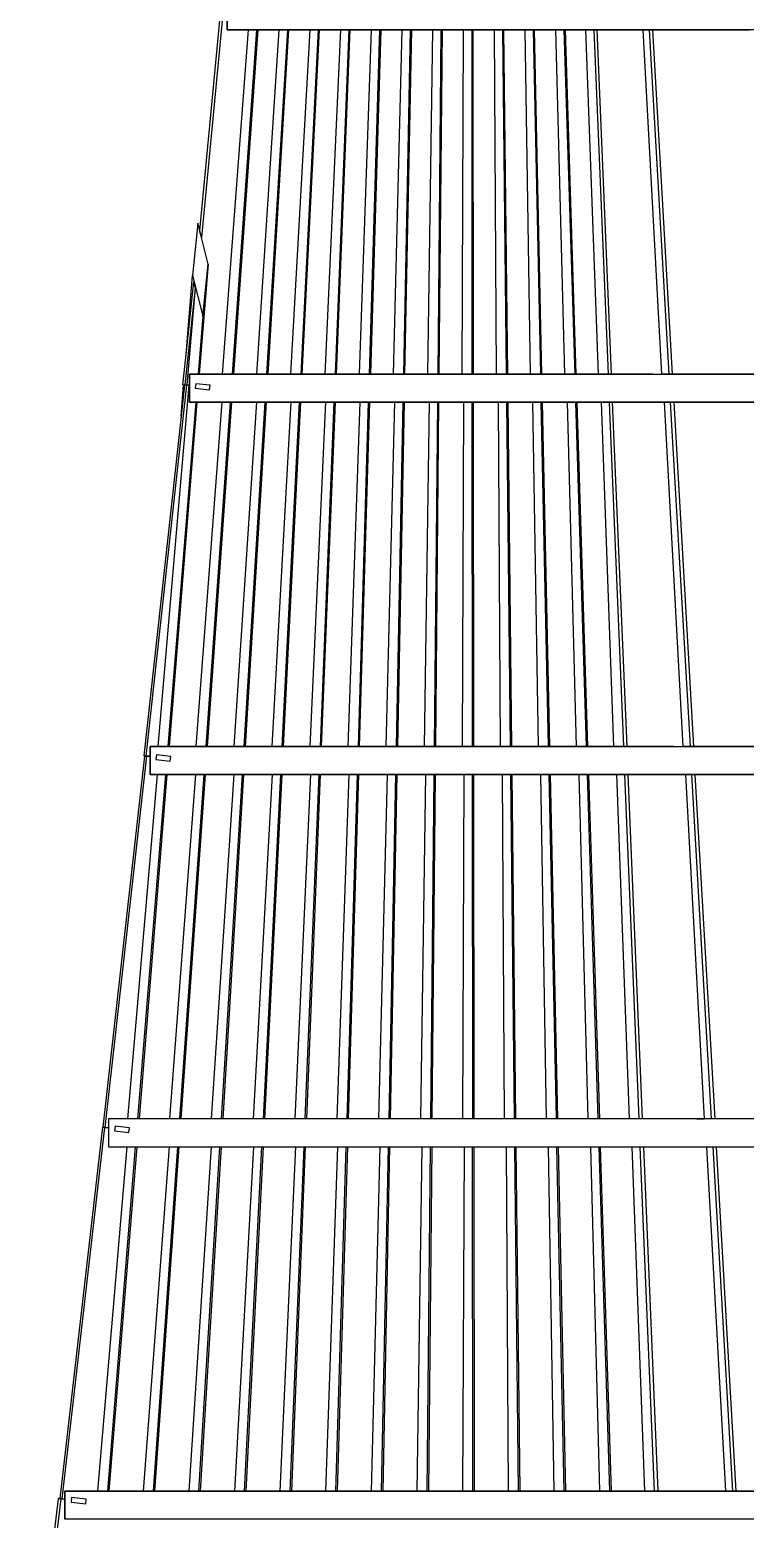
# Model space of a CAD drawing. Header units: millimetres. Extents: x 90964 to 877642, y 656808 to 1438307.
# Drawn here: x 802389 to 810074, y 1229727 to 1245727 of the extents above; entities that cross this region are included whole.
import ezdxf

# ---------------------------------------------------------------- set-up
doc = ezdxf.new("R2010")
doc.units = ezdxf.units.MM
doc.header["$LTSCALE"] = 300
doc.layers.add('ProfileEdges', color=7, linetype='Continuous')
doc.layers.add('SectionCutEdges', color=7, linetype='Continuous')

msp = doc.modelspace()

# ---------------------------------------------------------------- linework, layer by layer
at = {"color": 251}
for p, q in [((804458.6, 1242026.5), (804739.1, 1245726.5)), ((804826.1, 1245726.5), (804564.6, 1242026.5)), ((804838.5, 1245726.5), (804577, 1242026.5)), ((804826.4, 1242026.5), (805069.1, 1245726.5)), ((805156.1, 1245726.5), (804932.4, 1242026.5)), ((805168.4, 1245726.5), (804944.7, 1242026.5)), ((805194.2, 1242026.5), (805399.1, 1245726.5)), ((805486, 1245726.5), (805300.1, 1242026.5)), ((805498.3, 1245726.5), (805312.5, 1242026.5)), ((805562, 1242026.5), (805729.1, 1245726.5)), ((805816, 1245726.5), (805667.9, 1242026.5)), ((805828.3, 1245726.5), (805680.2, 1242026.5)), ((805929.8, 1242026.5), (806059.1, 1245726.5)), ((806145.9, 1245726.5), (806035.7, 1242026.5)), ((806158.3, 1245726.5), (806048, 1242026.5)), ((806297.6, 1242026.5), (806389.1, 1245726.5)), ((806475.9, 1245726.5), (806403.4, 1242026.5)), ((806488.2, 1245726.5), (806415.8, 1242026.5)), ((806665.4, 1242026.5), (806719.1, 1245726.5)), ((806805.9, 1245726.5), (806771.2, 1242026.5)), ((806818.2, 1245726.5), (806783.5, 1242026.5)), ((807033.2, 1242026.5), (807049.1, 1245726.5)), ((807135.9, 1245726.5), (807139, 1242026.5)), ((807148.2, 1245726.5), (807151.3, 1242026.5)), ((807401, 1242026.5), (807379.1, 1245726.5)), ((807465.9, 1245726.5), (807506.8, 1242026.5)), ((807478.2, 1245726.5), (807519.1, 1242026.5)), ((807768.8, 1242026.5), (807709.1, 1245726.5)), ((807795.9, 1245726.5), (807874.6, 1242026.5)), ((807808.2, 1245726.5), (807886.9, 1242026.5)), ((808136.6, 1242026.5), (808039.1, 1245726.5)), ((808125.9, 1245726.5), (808242.4, 1242026.5)), ((808138.2, 1245726.5), (808254.8, 1242026.5)), ((808498.5, 1242026.5), (808363.2, 1245726.5)), ((808605, 1242026.5), (808450.7, 1245726.5)), ((808479.6, 1245726.5), (808633.9, 1242026.5)), ((809179.3, 1242026.5), (808977.5, 1245726.5)), ((809041.6, 1245726.5), (809253.4, 1242026.5)), ((809077.3, 1245726.5), (809289.1, 1242026.5)), ((804305, 1243210.1), (804209.2, 1242026.5)), ((804068.2, 1242239.1), (804136.9, 1243088.6)), ((804080.9, 1241911.7), (804170.2, 1242950.5)), ((804247.4, 1242651.2), (804196.9, 1242026.5)), ((803766.7, 1238026.5), (804100.4, 1241907.9)), ((804014.3, 1241574.6), (804041.7, 1241913.3)), ((804059.5, 1241911.5), (804076.4, 1241911.7)), ((804076.3, 1241910.4), (804076.4, 1241910.4)), ((804076.4, 1241911.7), (804080.9, 1241911.7)), ((804076.4, 1241910.4), (804076.4, 1241909.8)), ((804076.4, 1241910.4), (804083.2, 1241909.7)), ((804083.2, 1241909.7), (804077.1, 1241909.7)), ((804100.5, 1241909.6), (804083.2, 1241909.7)), ((804100.4, 1241907.9), (804100.4, 1241907.9)), ((804100.4, 1241907.9), (804105.5, 1241907.4)), ((804171.4, 1241726.5), (803872.1, 1238026.5)), ((804185.1, 1241726.5), (803885.8, 1238026.5)), ((804175.4, 1238026.5), (804455.7, 1241726.5)), ((804542.2, 1241726.5), (804280.7, 1238026.5)), ((804555.9, 1241726.5), (804294.4, 1238026.5)), ((804584.1, 1238026.5), (804826.6, 1241726.5)), ((804913, 1241726.5), (804689.3, 1238026.5)), ((804926.7, 1241726.5), (804703, 1238026.5)), ((804992.7, 1238026.5), (805197.5, 1241726.5)), ((805283.8, 1241726.5), (805097.9, 1238026.5)), ((805297.5, 1241726.5), (805111.6, 1238026.5)), ((805401.4, 1238026.5), (805568.4, 1241726.5)), ((805654.7, 1241726.5), (805506.6, 1238026.5)), ((805668.3, 1241726.5), (805520.3, 1238026.5)), ((805810.1, 1238026.5), (805939.2, 1241726.5)), ((806025.5, 1241726.5), (805915.2, 1238026.5)), ((806039.2, 1241726.5), (805928.9, 1238026.5)), ((806218.7, 1238026.5), (806310.1, 1241726.5)), ((806396.3, 1241726.5), (806323.8, 1238026.5)), ((806410, 1241726.5), (806337.5, 1238026.5)), ((806627.4, 1238026.5), (806681, 1241726.5)), ((806767.2, 1241726.5), (806732.5, 1238026.5)), ((806780.9, 1241726.5), (806746.2, 1238026.5)), ((807036.1, 1238026.5), (807051.8, 1241726.5)), ((807138, 1241726.5), (807141.2, 1238026.5)), ((807151.7, 1241726.5), (807154.8, 1238026.5)), ((807444.7, 1238026.5), (807422.7, 1241726.5)), ((807508.9, 1241726.5), (807549.8, 1238026.5)), ((807522.6, 1241726.5), (807563.5, 1238026.5)), ((807853.4, 1238026.5), (807793.6, 1241726.5)), ((807879.8, 1241726.5), (807958.5, 1238026.5)), ((807893.5, 1241726.5), (807972.2, 1238026.5)), ((808262, 1238026.5), (808164.4, 1241726.5)), ((808250.7, 1241726.5), (808367.2, 1238026.5)), ((808264.3, 1241726.5), (808380.9, 1238026.5)), ((808664.2, 1238026.5), (808528.8, 1241726.5)), ((808770, 1238026.5), (808615.6, 1241726.5)), ((808646.4, 1241726.5), (808800.7, 1238026.5)), ((809408.5, 1238026.5), (809206, 1241726.5)), ((809269.2, 1241726.5), (809481, 1238026.5)), ((809305.6, 1241726.5), (809517.4, 1238026.5)), ((803640.1, 1237922.9), (803680.5, 1237923.1)), ((803680.5, 1237922), (803647.5, 1237922.2)), ((803442.7, 1234026.5), (803760.7, 1237726.5)), ((803846.6, 1237726.5), (803547.3, 1234026.5)), ((803861.6, 1237726.5), (803562.3, 1234026.5)), ((803892.2, 1234026.5), (804172.4, 1237726.5)), ((804258.2, 1237726.5), (803996.7, 1234026.5)), ((804273.3, 1237726.5), (804011.8, 1234026.5)), ((804341.8, 1234026.5), (804584.2, 1237726.5)), ((804669.9, 1237726.5), (804446.2, 1234026.5)), ((804684.9, 1237726.5), (804461.3, 1234026.5)), ((804791.3, 1234026.5), (804995.9, 1237726.5)), ((805081.6, 1237726.5), (804895.7, 1234026.5)), ((805096.6, 1237726.5), (804910.7, 1234026.5)), ((805240.8, 1234026.5), (805407.6, 1237726.5)), ((805493.3, 1237726.5), (805345.2, 1234026.5)), ((805508.3, 1237726.5), (805360.2, 1234026.5)), ((805690.4, 1234026.5), (805819.4, 1237726.5)), ((805905, 1237726.5), (805794.7, 1234026.5)), ((805920, 1237726.5), (805809.7, 1234026.5)), ((806139.9, 1234026.5), (806231.1, 1237726.5)), ((806316.7, 1237726.5), (806244.2, 1234026.5)), ((806331.7, 1237726.5), (806259.2, 1234026.5)), ((806589.4, 1234026.5), (806642.8, 1237726.5)), ((806728.4, 1237726.5), (806693.7, 1234026.5)), ((806743.4, 1237726.5), (806708.8, 1234026.5)), ((807039, 1234026.5), (807054.6, 1237726.5)), ((807140.1, 1237726.5), (807143.2, 1234026.5)), ((807155.2, 1237726.5), (807158.3, 1234026.5)), ((807488.5, 1234026.5), (807466.3, 1237726.5)), ((807551.9, 1237726.5), (807592.8, 1234026.5)), ((807566.9, 1237726.5), (807607.8, 1234026.5)), ((807938, 1234026.5), (807878, 1237726.5)), ((807963.6, 1237726.5), (808042.3, 1234026.5)), ((807978.6, 1237726.5), (808057.4, 1234026.5)), ((808387.5, 1234026.5), (808289.8, 1237726.5)), ((808375.3, 1237726.5), (808491.9, 1234026.5)), ((808390.4, 1237726.5), (808506.9, 1234026.5)), ((808829.9, 1234026.5), (808694.3, 1237726.5)), ((808934.9, 1234026.5), (808780.5, 1237726.5)), ((808813.2, 1237726.5), (808967.5, 1234026.5)), ((809637.6, 1234026.5), (809434.5, 1237726.5)), ((809496.9, 1237726.5), (809708.7, 1234026.5)), ((809533.9, 1237726.5), (809745.7, 1234026.5)), ((803170.3, 1233937.3), (803173.4, 1233937.3)), ((803199.3, 1233934.3), (803226.9, 1233934.4)), ((803230.8, 1233934.4), (803226.9, 1233934.4)), ((803230.8, 1233934.4), (803234.2, 1233934.4)), ((803234.2, 1233934.4), (803230.8, 1233934.4)), ((803118.7, 1230026.5), (803436.5, 1233726.5)), ((803521.7, 1233726.5), (803222.4, 1230026.5)), ((803538.1, 1233726.5), (803238.8, 1230026.5)), ((803609.1, 1230026.5), (803889.1, 1233726.5)), ((803974.2, 1233726.5), (803712.7, 1230026.5)), ((803990.6, 1233726.5), (803729.1, 1230026.5)), ((804099.5, 1230026.5), (804341.7, 1233726.5)), ((804426.8, 1233726.5), (804203.1, 1230026.5)), ((804443.1, 1233726.5), (804219.4, 1230026.5)), ((804589.9, 1230026.5), (804794.3, 1233726.5)), ((804879.3, 1233726.5), (804693.4, 1230026.5)), ((804895.7, 1233726.5), (804709.8, 1230026.5)), ((805080.3, 1230026.5), (805246.9, 1233726.5)), ((805331.9, 1233726.5), (805183.8, 1230026.5)), ((805348.2, 1233726.5), (805200.1, 1230026.5)), ((805570.7, 1230026.5), (805699.5, 1233726.5)), ((805784.4, 1233726.5), (805674.1, 1230026.5)), ((805800.8, 1233726.5), (805690.5, 1230026.5)), ((806061.1, 1230026.5), (806152.1, 1233726.5)), ((806237, 1233726.5), (806164.5, 1230026.5)), ((806253.4, 1233726.5), (806180.9, 1230026.5)), ((806551.5, 1230026.5), (806604.7, 1233726.5)), ((806689.6, 1233726.5), (806654.9, 1230026.5)), ((806705.9, 1233726.5), (806671.3, 1230026.5)), ((807041.9, 1230026.5), (807057.3, 1233726.5)), ((807142.2, 1233726.5), (807145.3, 1230026.5)), ((807158.5, 1233726.5), (807161.7, 1230026.5)), ((807532.3, 1230026.5), (807509.9, 1233726.5)), ((807594.8, 1233726.5), (807635.7, 1230026.5)), ((807611.1, 1233726.5), (807652.1, 1230026.5)), ((808022.7, 1230026.5), (807962.5, 1233726.5)), ((808047.4, 1233726.5), (808126.1, 1230026.5)), ((808063.7, 1233726.5), (808142.5, 1230026.5)), ((808513.1, 1230026.5), (808415.1, 1233726.5)), ((808500, 1233726.5), (808616.5, 1230026.5)), ((808516.4, 1233726.5), (808632.9, 1230026.5)), ((808995.6, 1230026.5), (808859.8, 1233726.5)), ((809099.7, 1230026.5), (808945.4, 1233726.5)), ((808980, 1233726.5), (809134.3, 1230026.5)), ((809866.8, 1230026.5), (809663.1, 1233726.5)), ((809724.8, 1233726.5), (809936.6, 1230026.5)), ((809762.3, 1233726.5), (809974.1, 1230026.5)), ((802697, 1229949.8), (802711.2, 1229949.8)), ((802737.2, 1229945.6), (802766.1, 1229945.7))]:
    msp.add_line(p, q, dxfattribs=at)
at = {"layer": 'ProfileEdges'}
for points in [[(804509.5, 1246026.5), (822792.2, 1246026.5), (822792.2, 1245726.5), (804509.5, 1245726.5)], [(804105.5, 1242026.5), (822792.2, 1242026.5), (822792.2, 1241726.5), (804105.5, 1241726.5)], [(803680.5, 1238026.5), (822792.2, 1238026.5), (822792.2, 1237726.5), (803680.5, 1237726.5)], [(822792.2, 1234026.5), (803234.2, 1234026.5), (803234.2, 1233726.5), (822792.2, 1233726.5)], [(802766.1, 1230026.5), (822792.2, 1230026.5), (822792.2, 1229726.5), (802766.1, 1229726.5)]]:
    msp.add_lwpolyline(points, close=True, dxfattribs=at)
at = {"layer": 'SectionCutEdges', "color": 251}
for p, q in [((804214.3, 1243568.9), (804438.7, 1245901.5)), ((804464.3, 1245899.1), (804233, 1243494.9)), ((804509.5, 1245898), (804509.5, 1245726.5)), ((804509.5, 1245726.5), (804739.1, 1245726.5)), ((804739.1, 1245726.5), (804779.3, 1245726.5)), ((804779.3, 1245726.5), (804826.1, 1245726.5)), ((804826.1, 1245726.5), (804838.5, 1245726.5)), ((804838.5, 1245726.5), (805069.1, 1245726.5)), ((805069.1, 1245726.5), (805106.2, 1245726.5)), ((805106.2, 1245726.5), (805156.1, 1245726.5)), ((805156.1, 1245726.5), (805168.4, 1245726.5)), ((805168.4, 1245726.5), (805399.1, 1245726.5)), ((805399.1, 1245726.5), (805433.2, 1245726.5)), ((805433.2, 1245726.5), (805486, 1245726.5)), ((805486, 1245726.5), (805498.3, 1245726.5)), ((805498.3, 1245726.5), (805729.1, 1245726.5)), ((805729.1, 1245726.5), (805760.1, 1245726.5)), ((805760.1, 1245726.5), (805816, 1245726.5)), ((805816, 1245726.5), (805828.3, 1245726.5)), ((805828.3, 1245726.5), (806059.1, 1245726.5)), ((806059.1, 1245726.5), (806087, 1245726.5)), ((806087, 1245726.5), (806145.9, 1245726.5)), ((806145.9, 1245726.5), (806158.3, 1245726.5)), ((806158.3, 1245726.5), (806389.1, 1245726.5)), ((806389.1, 1245726.5), (806413.9, 1245726.5)), ((806413.9, 1245726.5), (806475.9, 1245726.5)), ((806475.9, 1245726.5), (806488.2, 1245726.5)), ((806488.2, 1245726.5), (806719.1, 1245726.5)), ((806719.1, 1245726.5), (806740.9, 1245726.5)), ((806740.9, 1245726.5), (806805.9, 1245726.5)), ((806805.9, 1245726.5), (806818.2, 1245726.5)), ((806818.2, 1245726.5), (807049.1, 1245726.5)), ((807049.1, 1245726.5), (807067.8, 1245726.5)), ((807067.8, 1245726.5), (807135.9, 1245726.5)), ((807135.9, 1245726.5), (807148.2, 1245726.5)), ((807148.2, 1245726.5), (807379.1, 1245726.5)), ((807379.1, 1245726.5), (807394.7, 1245726.5)), ((807394.7, 1245726.5), (807465.9, 1245726.5)), ((807465.9, 1245726.5), (807478.2, 1245726.5)), ((807478.2, 1245726.5), (807709.1, 1245726.5)), ((807709.1, 1245726.5), (807721.6, 1245726.5)), ((807721.6, 1245726.5), (807795.9, 1245726.5)), ((807795.9, 1245726.5), (807808.2, 1245726.5)), ((807808.2, 1245726.5), (808039.1, 1245726.5)), ((808039.1, 1245726.5), (808048.6, 1245726.5)), ((808048.6, 1245726.5), (808125.9, 1245726.5)), ((808125.9, 1245726.5), (808138.2, 1245726.5)), ((808138.2, 1245726.5), (808363.2, 1245726.5)), ((808363.2, 1245726.5), (808370, 1245726.5)), ((808370, 1245726.5), (808450.7, 1245726.5)), ((808450.7, 1245726.5), (808459.3, 1245726.5)), ((808459.3, 1245726.5), (808479.6, 1245726.5)), ((808479.6, 1245726.5), (808920.5, 1245726.5)), ((808920.5, 1245726.5), (808977.5, 1245726.5)), ((808977.5, 1245726.5), (808992.6, 1245726.5)), ((808992.6, 1245726.5), (809041.6, 1245726.5)), ((809041.6, 1245726.5), (809077.3, 1245726.5)), ((809077.3, 1245726.5), (809140.1, 1245726.5)), ((809140.1, 1245726.5), (810015.9, 1245726.5)), ((810015.9, 1245726.5), (810116.9, 1245726.5)), ((804194.5, 1243647.4), (804136.9, 1243088.6)), ((804214.3, 1243568.9), (804194.5, 1243647.4)), ((804213.5, 1243561.1), (804214.3, 1243568.6)), ((804213.5, 1243561.1), (804232.6, 1243491.3)), ((804214.3, 1243568.6), (804214.3, 1243568.9)), ((804233, 1243494.9), (804214.3, 1243568.9)), ((804233, 1243494.6), (804232.6, 1243491.3)), ((804233, 1243494.6), (804233, 1243494.9)), ((804305, 1243210.1), (804233, 1243494.9)), ((804247.4, 1242651.2), (804305, 1243210.1)), ((804136.9, 1243088.6), (804247.4, 1242651.2)), ((804059.5, 1241911.5), (804170.2, 1242950.5)), ((804068.2, 1242239.1), (804151.7, 1243018.6)), ((804170.2, 1242950.5), (804151.7, 1243018.6)), ((804033.4, 1241914.1), (804068.2, 1242239.1)), ((804124, 1242026.5), (804105.5, 1242026.5)), ((804105.5, 1242026.5), (804105.5, 1241907.4)), ((804196.9, 1242026.5), (804124, 1242026.5)), ((804172.9, 1241924.7), (804167.3, 1241875)), ((804326.7, 1241908.3), (804172.9, 1241924.7)), ((804209.2, 1242026.5), (804196.9, 1242026.5)), ((804458.6, 1242026.5), (804209.2, 1242026.5)), ((804491.8, 1242026.5), (804458.6, 1242026.5)), ((804564.6, 1242026.5), (804491.8, 1242026.5)), ((804577, 1242026.5), (804564.6, 1242026.5)), ((804826.4, 1242026.5), (804577, 1242026.5)), ((804859.6, 1242026.5), (804826.4, 1242026.5)), ((804932.4, 1242026.5), (804859.6, 1242026.5)), ((804944.7, 1242026.5), (804932.4, 1242026.5)), ((805194.2, 1242026.5), (804944.7, 1242026.5)), ((805227.4, 1242026.5), (805194.2, 1242026.5)), ((805300.1, 1242026.5), (805227.4, 1242026.5)), ((805312.5, 1242026.5), (805300.1, 1242026.5)), ((805562, 1242026.5), (805312.5, 1242026.5)), ((805595.2, 1242026.5), (805562, 1242026.5)), ((805667.9, 1242026.5), (805595.2, 1242026.5)), ((805680.2, 1242026.5), (805667.9, 1242026.5)), ((805929.8, 1242026.5), (805680.2, 1242026.5)), ((805963, 1242026.5), (805929.8, 1242026.5)), ((806035.7, 1242026.5), (805963, 1242026.5)), ((806048, 1242026.5), (806035.7, 1242026.5)), ((806297.6, 1242026.5), (806048, 1242026.5)), ((806330.8, 1242026.5), (806297.6, 1242026.5)), ((806403.4, 1242026.5), (806330.8, 1242026.5)), ((806415.8, 1242026.5), (806403.4, 1242026.5)), ((806665.4, 1242026.5), (806415.8, 1242026.5)), ((806698.6, 1242026.5), (806665.4, 1242026.5)), ((806771.2, 1242026.5), (806698.6, 1242026.5)), ((806783.5, 1242026.5), (806771.2, 1242026.5)), ((807033.2, 1242026.5), (806783.5, 1242026.5)), ((807066.3, 1242026.5), (807033.2, 1242026.5)), ((807139, 1242026.5), (807066.3, 1242026.5)), ((807151.3, 1242026.5), (807139, 1242026.5)), ((807401, 1242026.5), (807151.3, 1242026.5)), ((807434.1, 1242026.5), (807401, 1242026.5)), ((807506.8, 1242026.5), (807434.1, 1242026.5)), ((807519.1, 1242026.5), (807506.8, 1242026.5)), ((807768.8, 1242026.5), (807519.1, 1242026.5)), ((807801.9, 1242026.5), (807768.8, 1242026.5)), ((807874.6, 1242026.5), (807801.9, 1242026.5)), ((807886.9, 1242026.5), (807874.6, 1242026.5)), ((808136.6, 1242026.5), (807886.9, 1242026.5)), ((808169.7, 1242026.5), (808136.6, 1242026.5)), ((808242.4, 1242026.5), (808169.7, 1242026.5)), ((808254.8, 1242026.5), (808242.4, 1242026.5)), ((808498.5, 1242026.5), (808254.8, 1242026.5)), ((808531.4, 1242026.5), (808498.5, 1242026.5)), ((808605, 1242026.5), (808531.4, 1242026.5)), ((808613.6, 1242026.5), (808605, 1242026.5)), ((808633.9, 1242026.5), (808613.6, 1242026.5)), ((809079.8, 1242026.5), (808633.9, 1242026.5)), ((809079.8, 1242026.5), (809179.3, 1242026.5)), ((809202.4, 1242026.5), (809179.3, 1242026.5)), ((809253.4, 1242026.5), (809202.4, 1242026.5)), ((809289.1, 1242026.5), (809253.4, 1242026.5)), ((809302.7, 1242026.5), (809289.1, 1242026.5)), ((810305.8, 1242026.5), (809302.7, 1242026.5)), ((803640.1, 1237922.9), (804077.1, 1241909.7)), ((804051.4, 1241912.4), (804014.3, 1241574.6)), ((804033.4, 1241914.1), (804041.7, 1241913.3)), ((804041.7, 1241913.3), (804051.4, 1241912.4)), ((804059.5, 1241911.5), (804051.4, 1241912.4)), ((804076.4, 1241909.8), (804059.5, 1241911.5)), ((804077.1, 1241909.7), (804076.4, 1241909.8)), ((804105.5, 1241907.4), (804105.5, 1241726.5)), ((804167.3, 1241875), (804321.1, 1241858.6)), ((804321.1, 1241858.6), (804326.7, 1241908.3)), ((804105.5, 1241726.5), (804128.5, 1241726.5)), ((804128.5, 1241726.5), (804171.4, 1241726.5)), ((804171.4, 1241726.5), (804185.1, 1241726.5)), ((804185.1, 1241726.5), (804455.7, 1241726.5)), ((804455.7, 1241726.5), (804496.3, 1241726.5)), ((804496.3, 1241726.5), (804542.2, 1241726.5)), ((804542.2, 1241726.5), (804555.9, 1241726.5)), ((804555.9, 1241726.5), (804826.6, 1241726.5)), ((804826.6, 1241726.5), (804864.1, 1241726.5)), ((804864.1, 1241726.5), (804913, 1241726.5)), ((804913, 1241726.5), (804926.7, 1241726.5)), ((804926.7, 1241726.5), (805197.5, 1241726.5)), ((805197.5, 1241726.5), (805231.9, 1241726.5)), ((805231.9, 1241726.5), (805283.8, 1241726.5)), ((805283.8, 1241726.5), (805297.5, 1241726.5)), ((805297.5, 1241726.5), (805568.4, 1241726.5)), ((805568.4, 1241726.5), (805599.7, 1241726.5)), ((805599.7, 1241726.5), (805654.7, 1241726.5)), ((805654.7, 1241726.5), (805668.3, 1241726.5)), ((805668.3, 1241726.5), (805939.2, 1241726.5)), ((805939.2, 1241726.5), (805967.5, 1241726.5)), ((805967.5, 1241726.5), (806025.5, 1241726.5)), ((806025.5, 1241726.5), (806039.2, 1241726.5)), ((806039.2, 1241726.5), (806310.1, 1241726.5)), ((806310.1, 1241726.5), (806335.3, 1241726.5)), ((806335.3, 1241726.5), (806396.3, 1241726.5)), ((806396.3, 1241726.5), (806410, 1241726.5)), ((806410, 1241726.5), (806681, 1241726.5)), ((806681, 1241726.5), (806703.2, 1241726.5)), ((806703.2, 1241726.5), (806767.2, 1241726.5)), ((806767.2, 1241726.5), (806780.9, 1241726.5)), ((806780.9, 1241726.5), (807051.8, 1241726.5)), ((807051.8, 1241726.5), (807071, 1241726.5)), ((807071, 1241726.5), (807138, 1241726.5)), ((807138, 1241726.5), (807151.7, 1241726.5)), ((807151.7, 1241726.5), (807422.7, 1241726.5)), ((807422.7, 1241726.5), (807438.8, 1241726.5)), ((807438.8, 1241726.5), (807508.9, 1241726.5)), ((807508.9, 1241726.5), (807522.6, 1241726.5)), ((807522.6, 1241726.5), (807793.6, 1241726.5)), ((807793.6, 1241726.5), (807806.6, 1241726.5)), ((807806.6, 1241726.5), (807879.8, 1241726.5)), ((807879.8, 1241726.5), (807893.5, 1241726.5)), ((807893.5, 1241726.5), (808164.4, 1241726.5)), ((808164.4, 1241726.5), (808174.4, 1241726.5)), ((808174.4, 1241726.5), (808250.7, 1241726.5)), ((808250.7, 1241726.5), (808264.3, 1241726.5)), ((808264.3, 1241726.5), (808528.8, 1241726.5)), ((808528.8, 1241726.5), (808536, 1241726.5)), ((808536, 1241726.5), (808615.6, 1241726.5)), ((808615.6, 1241726.5), (808625.3, 1241726.5)), ((808625.3, 1241726.5), (808646.4, 1241726.5)), ((808646.4, 1241726.5), (809144.4, 1241726.5)), ((809144.4, 1241726.5), (809206, 1241726.5)), ((809206, 1241726.5), (809221.6, 1241726.5)), ((809221.6, 1241726.5), (809269.2, 1241726.5)), ((809269.2, 1241726.5), (809305.6, 1241726.5)), ((809305.6, 1241726.5), (809374.1, 1241726.5)), ((809374.1, 1241726.5), (810330.3, 1241726.5)), ((804014.3, 1241574.6), (803613.9, 1237925.5)), ((803621.6, 1237924.8), (803173.4, 1233937.3)), ((803199.3, 1233934.3), (803647.5, 1237922.2)), ((803613.9, 1237925.5), (803621.6, 1237924.8)), ((803621.6, 1237924.8), (803621.6, 1237924.8)), ((803640.1, 1237922.9), (803621.6, 1237924.8)), ((803621.6, 1237924.8), (803640.1, 1237922.9)), ((803647.5, 1237922.2), (803640.1, 1237922.9)), ((803766.7, 1238026.5), (803680.5, 1238026.5)), ((803680.5, 1238026.5), (803680.5, 1237923.1)), ((803680.5, 1237923.1), (803680.5, 1237922)), ((803680.5, 1237922), (803680.5, 1237726.5)), ((803749.3, 1237936.4), (803743.5, 1237886.7)), ((803904.3, 1237919.7), (803749.3, 1237936.4)), ((803799.7, 1238026.5), (803766.7, 1238026.5)), ((803872.1, 1238026.5), (803799.7, 1238026.5)), ((803885.8, 1238026.5), (803872.1, 1238026.5)), ((804175.4, 1238026.5), (803885.8, 1238026.5)), ((804208.4, 1238026.5), (804175.4, 1238026.5)), ((804280.7, 1238026.5), (804208.4, 1238026.5)), ((804294.4, 1238026.5), (804280.7, 1238026.5)), ((804584.1, 1238026.5), (804294.4, 1238026.5)), ((804617.1, 1238026.5), (804584.1, 1238026.5)), ((804689.3, 1238026.5), (804617.1, 1238026.5)), ((804703, 1238026.5), (804689.3, 1238026.5)), ((804992.7, 1238026.5), (804703, 1238026.5)), ((805025.7, 1238026.5), (804992.7, 1238026.5)), ((805097.9, 1238026.5), (805025.7, 1238026.5)), ((805111.6, 1238026.5), (805097.9, 1238026.5)), ((805401.4, 1238026.5), (805111.6, 1238026.5)), ((805434.4, 1238026.5), (805401.4, 1238026.5)), ((805506.6, 1238026.5), (805434.4, 1238026.5)), ((805520.3, 1238026.5), (805506.6, 1238026.5)), ((805810.1, 1238026.5), (805520.3, 1238026.5)), ((805843.1, 1238026.5), (805810.1, 1238026.5)), ((805915.2, 1238026.5), (805843.1, 1238026.5)), ((805928.9, 1238026.5), (805915.2, 1238026.5)), ((806218.7, 1238026.5), (805928.9, 1238026.5)), ((806251.7, 1238026.5), (806218.7, 1238026.5)), ((806323.8, 1238026.5), (806251.7, 1238026.5)), ((806337.5, 1238026.5), (806323.8, 1238026.5)), ((806627.4, 1238026.5), (806337.5, 1238026.5)), ((806660.4, 1238026.5), (806627.4, 1238026.5)), ((806732.5, 1238026.5), (806660.4, 1238026.5)), ((806746.2, 1238026.5), (806732.5, 1238026.5)), ((807036.1, 1238026.5), (806746.2, 1238026.5)), ((807069, 1238026.5), (807036.1, 1238026.5)), ((807141.2, 1238026.5), (807069, 1238026.5)), ((807154.8, 1238026.5), (807141.2, 1238026.5)), ((807444.7, 1238026.5), (807154.8, 1238026.5)), ((807477.7, 1238026.5), (807444.7, 1238026.5)), ((807549.8, 1238026.5), (807477.7, 1238026.5)), ((807563.5, 1238026.5), (807549.8, 1238026.5)), ((807853.4, 1238026.5), (807563.5, 1238026.5)), ((807886.4, 1238026.5), (807853.4, 1238026.5)), ((807958.5, 1238026.5), (807886.4, 1238026.5)), ((807972.2, 1238026.5), (807958.5, 1238026.5)), ((808262, 1238026.5), (807972.2, 1238026.5)), ((808295, 1238026.5), (808262, 1238026.5)), ((808367.2, 1238026.5), (808295, 1238026.5)), ((808380.9, 1238026.5), (808367.2, 1238026.5)), ((808664.2, 1238026.5), (808380.9, 1238026.5)), ((808696.9, 1238026.5), (808664.2, 1238026.5)), ((808770, 1238026.5), (808696.9, 1238026.5)), ((808779.6, 1238026.5), (808770, 1238026.5)), ((808800.7, 1238026.5), (808779.6, 1238026.5)), ((809307.6, 1238026.5), (808800.7, 1238026.5)), ((809307.6, 1238026.5), (809408.5, 1238026.5)), ((809431.1, 1238026.5), (809408.5, 1238026.5)), ((809481, 1238026.5), (809431.1, 1238026.5)), ((809517.4, 1238026.5), (809481, 1238026.5)), ((809535, 1238026.5), (809517.4, 1238026.5)), ((810626.4, 1238026.5), (809535, 1238026.5)), ((803743.5, 1237886.7), (803898.5, 1237870.1)), ((803898.5, 1237870.1), (803904.3, 1237919.7)), ((803680.5, 1237726.5), (803760.7, 1237726.5)), ((803760.7, 1237726.5), (803804.5, 1237726.5)), ((803804.5, 1237726.5), (803846.6, 1237726.5)), ((803846.6, 1237726.5), (803861.6, 1237726.5)), ((803861.6, 1237726.5), (804172.4, 1237726.5)), ((804172.4, 1237726.5), (804213.2, 1237726.5)), ((804213.2, 1237726.5), (804258.2, 1237726.5)), ((804258.2, 1237726.5), (804273.3, 1237726.5)), ((804273.3, 1237726.5), (804584.2, 1237726.5)), ((804584.2, 1237726.5), (804621.9, 1237726.5)), ((804621.9, 1237726.5), (804669.9, 1237726.5)), ((804669.9, 1237726.5), (804684.9, 1237726.5)), ((804684.9, 1237726.5), (804995.9, 1237726.5)), ((804995.9, 1237726.5), (805030.6, 1237726.5)), ((805030.6, 1237726.5), (805081.6, 1237726.5)), ((805081.6, 1237726.5), (805096.6, 1237726.5)), ((805096.6, 1237726.5), (805407.6, 1237726.5)), ((805407.6, 1237726.5), (805439.3, 1237726.5)), ((805439.3, 1237726.5), (805493.3, 1237726.5)), ((805493.3, 1237726.5), (805508.3, 1237726.5)), ((805508.3, 1237726.5), (805819.4, 1237726.5)), ((805819.4, 1237726.5), (805848, 1237726.5)), ((805848, 1237726.5), (805905, 1237726.5)), ((805905, 1237726.5), (805920, 1237726.5)), ((805920, 1237726.5), (806231.1, 1237726.5)), ((806231.1, 1237726.5), (806256.7, 1237726.5)), ((806256.7, 1237726.5), (806316.7, 1237726.5)), ((806316.7, 1237726.5), (806331.7, 1237726.5)), ((806331.7, 1237726.5), (806642.8, 1237726.5)), ((806642.8, 1237726.5), (806665.4, 1237726.5)), ((806665.4, 1237726.5), (806728.4, 1237726.5)), ((806728.4, 1237726.5), (806743.4, 1237726.5)), ((806743.4, 1237726.5), (807054.6, 1237726.5)), ((807054.6, 1237726.5), (807074.1, 1237726.5)), ((807074.1, 1237726.5), (807140.1, 1237726.5)), ((807140.1, 1237726.5), (807155.2, 1237726.5)), ((807155.2, 1237726.5), (807466.3, 1237726.5)), ((807466.3, 1237726.5), (807482.8, 1237726.5)), ((807482.8, 1237726.5), (807551.9, 1237726.5)), ((807551.9, 1237726.5), (807566.9, 1237726.5)), ((807566.9, 1237726.5), (807878, 1237726.5)), ((807878, 1237726.5), (807891.5, 1237726.5)), ((807891.5, 1237726.5), (807963.6, 1237726.5)), ((807963.6, 1237726.5), (807978.6, 1237726.5)), ((807978.6, 1237726.5), (808289.8, 1237726.5)), ((808289.8, 1237726.5), (808300.2, 1237726.5)), ((808300.2, 1237726.5), (808375.3, 1237726.5)), ((808375.3, 1237726.5), (808390.4, 1237726.5)), ((808390.4, 1237726.5), (808694.3, 1237726.5)), ((808694.3, 1237726.5), (808702.1, 1237726.5)), ((808702.1, 1237726.5), (808780.5, 1237726.5)), ((808780.5, 1237726.5), (808791.3, 1237726.5)), ((808791.3, 1237726.5), (808813.2, 1237726.5)), ((808813.2, 1237726.5), (809369, 1237726.5)), ((809369, 1237726.5), (809434.5, 1237726.5)), ((809434.5, 1237726.5), (809450.7, 1237726.5)), ((809450.7, 1237726.5), (809496.9, 1237726.5)), ((809496.9, 1237726.5), (809533.9, 1237726.5)), ((809533.9, 1237726.5), (809607.7, 1237726.5)), ((809607.7, 1237726.5), (810645.5, 1237726.5)), ((803170.3, 1233937.3), (802711.2, 1229949.8)), ((802737.2, 1229945.6), (803196.4, 1233934.6)), ((803196.4, 1233934.6), (803170.3, 1233937.3)), ((803173.4, 1233937.3), (803196.4, 1233934.6)), ((803196.4, 1233934.6), (803196.4, 1233934.6)), ((803196.4, 1233934.6), (803199.3, 1233934.3)), ((803442.7, 1234026.5), (803234.2, 1234026.5)), ((803234.2, 1234026.5), (803234.2, 1233934.4)), ((803234.2, 1233934.4), (803234.2, 1233726.5)), ((803234.2, 1233934.4), (803234.2, 1233934.4)), ((803304.5, 1233948.2), (803298.6, 1233898.5)), ((803460.7, 1233931.2), (803304.5, 1233948.2)), ((803475.5, 1234026.5), (803442.7, 1234026.5)), ((803454.8, 1233881.5), (803460.7, 1233931.2)), ((803547.3, 1234026.5), (803475.5, 1234026.5)), ((803562.3, 1234026.5), (803547.3, 1234026.5)), ((803892.2, 1234026.5), (803562.3, 1234026.5)), ((803925, 1234026.5), (803892.2, 1234026.5)), ((803996.7, 1234026.5), (803925, 1234026.5)), ((804011.8, 1234026.5), (803996.7, 1234026.5)), ((804341.8, 1234026.5), (804011.8, 1234026.5)), ((804374.6, 1234026.5), (804341.8, 1234026.5)), ((804446.2, 1234026.5), (804374.6, 1234026.5)), ((804461.3, 1234026.5), (804446.2, 1234026.5)), ((804791.3, 1234026.5), (804461.3, 1234026.5)), ((804824.1, 1234026.5), (804791.3, 1234026.5)), ((804895.7, 1234026.5), (804824.1, 1234026.5)), ((804910.7, 1234026.5), (804895.7, 1234026.5)), ((805240.8, 1234026.5), (804910.7, 1234026.5)), ((805273.6, 1234026.5), (805240.8, 1234026.5)), ((805345.2, 1234026.5), (805273.6, 1234026.5)), ((805360.2, 1234026.5), (805345.2, 1234026.5)), ((805690.4, 1234026.5), (805360.2, 1234026.5)), ((805723.1, 1234026.5), (805690.4, 1234026.5)), ((805794.7, 1234026.5), (805723.1, 1234026.5)), ((805809.7, 1234026.5), (805794.7, 1234026.5)), ((806139.9, 1234026.5), (805809.7, 1234026.5)), ((806172.7, 1234026.5), (806139.9, 1234026.5)), ((806244.2, 1234026.5), (806172.7, 1234026.5)), ((806259.2, 1234026.5), (806244.2, 1234026.5)), ((806589.4, 1234026.5), (806259.2, 1234026.5)), ((806622.2, 1234026.5), (806589.4, 1234026.5)), ((806693.7, 1234026.5), (806622.2, 1234026.5)), ((806708.8, 1234026.5), (806693.7, 1234026.5)), ((807039, 1234026.5), (806708.8, 1234026.5)), ((807071.7, 1234026.5), (807039, 1234026.5)), ((807143.2, 1234026.5), (807071.7, 1234026.5)), ((807158.3, 1234026.5), (807143.2, 1234026.5)), ((807488.5, 1234026.5), (807158.3, 1234026.5)), ((807521.3, 1234026.5), (807488.5, 1234026.5)), ((807592.8, 1234026.5), (807521.3, 1234026.5)), ((807607.8, 1234026.5), (807592.8, 1234026.5)), ((807938, 1234026.5), (807607.8, 1234026.5)), ((807970.8, 1234026.5), (807938, 1234026.5)), ((808042.3, 1234026.5), (807970.8, 1234026.5)), ((808057.4, 1234026.5), (808042.3, 1234026.5)), ((808387.5, 1234026.5), (808057.4, 1234026.5)), ((808420.3, 1234026.5), (808387.5, 1234026.5)), ((808491.9, 1234026.5), (808420.3, 1234026.5)), ((808506.9, 1234026.5), (808491.9, 1234026.5)), ((808829.9, 1234026.5), (808506.9, 1234026.5)), ((808862.3, 1234026.5), (808829.9, 1234026.5)), ((808934.9, 1234026.5), (808862.3, 1234026.5)), ((808945.6, 1234026.5), (808934.9, 1234026.5)), ((808967.5, 1234026.5), (808945.6, 1234026.5)), ((809555.6, 1234026.5), (808967.5, 1234026.5)), ((809555.6, 1234026.5), (809637.6, 1234026.5)), ((809664.3, 1234026.5), (809637.6, 1234026.5)), ((809708.7, 1234026.5), (809664.3, 1234026.5)), ((809745.7, 1234026.5), (809708.7, 1234026.5)), ((809796.9, 1234026.5), (809745.7, 1234026.5)), ((810950.5, 1234026.5), (809796.9, 1234026.5)), ((803298.6, 1233898.5), (803454.8, 1233881.5)), ((803234.2, 1233726.5), (803436.5, 1233726.5)), ((803436.5, 1233726.5), (803480.5, 1233726.5)), ((803480.5, 1233726.5), (803521.7, 1233726.5)), ((803521.7, 1233726.5), (803538.1, 1233726.5)), ((803538.1, 1233726.5), (803889.1, 1233726.5)), ((803889.1, 1233726.5), (803930.1, 1233726.5)), ((803930.1, 1233726.5), (803974.2, 1233726.5)), ((803974.2, 1233726.5), (803990.6, 1233726.5)), ((803990.6, 1233726.5), (804341.7, 1233726.5)), ((804341.7, 1233726.5), (804379.7, 1233726.5)), ((804379.7, 1233726.5), (804426.8, 1233726.5)), ((804426.8, 1233726.5), (804443.1, 1233726.5)), ((804443.1, 1233726.5), (804794.3, 1233726.5)), ((804794.3, 1233726.5), (804829.3, 1233726.5)), ((804829.3, 1233726.5), (804879.3, 1233726.5)), ((804879.3, 1233726.5), (804895.7, 1233726.5)), ((804895.7, 1233726.5), (805246.9, 1233726.5)), ((805246.9, 1233726.5), (805278.9, 1233726.5)), ((805278.9, 1233726.5), (805331.9, 1233726.5)), ((805331.9, 1233726.5), (805348.2, 1233726.5)), ((805348.2, 1233726.5), (805699.5, 1233726.5)), ((805699.5, 1233726.5), (805728.5, 1233726.5)), ((805728.5, 1233726.5), (805784.4, 1233726.5)), ((805784.4, 1233726.5), (805800.8, 1233726.5)), ((805800.8, 1233726.5), (806152.1, 1233726.5)), ((806152.1, 1233726.5), (806178.1, 1233726.5)), ((806178.1, 1233726.5), (806237, 1233726.5)), ((806237, 1233726.5), (806253.4, 1233726.5)), ((806253.4, 1233726.5), (806604.7, 1233726.5)), ((806604.7, 1233726.5), (806627.7, 1233726.5)), ((806627.7, 1233726.5), (806689.6, 1233726.5)), ((806689.6, 1233726.5), (806705.9, 1233726.5)), ((806705.9, 1233726.5), (807057.3, 1233726.5)), ((807057.3, 1233726.5), (807077.3, 1233726.5)), ((807077.3, 1233726.5), (807142.2, 1233726.5)), ((807142.2, 1233726.5), (807158.5, 1233726.5)), ((807158.5, 1233726.5), (807509.9, 1233726.5)), ((807509.9, 1233726.5), (807526.9, 1233726.5)), ((807526.9, 1233726.5), (807594.8, 1233726.5)), ((807594.8, 1233726.5), (807611.1, 1233726.5)), ((807611.1, 1233726.5), (807962.5, 1233726.5)), ((807962.5, 1233726.5), (807976.5, 1233726.5)), ((807976.5, 1233726.5), (808047.4, 1233726.5)), ((808047.4, 1233726.5), (808063.7, 1233726.5)), ((808063.7, 1233726.5), (808415.1, 1233726.5)), ((808415.1, 1233726.5), (808426.1, 1233726.5)), ((808426.1, 1233726.5), (808500, 1233726.5)), ((808500, 1233726.5), (808516.4, 1233726.5)), ((808516.4, 1233726.5), (808859.8, 1233726.5)), ((808859.8, 1233726.5), (808868.1, 1233726.5)), ((808868.1, 1233726.5), (808945.4, 1233726.5)), ((808945.4, 1233726.5), (808957.3, 1233726.5)), ((808957.3, 1233726.5), (808980, 1233726.5)), ((808980, 1233726.5), (809591.2, 1233726.5)), ((809591.2, 1233726.5), (809663.1, 1233726.5)), ((809663.1, 1233726.5), (809684, 1233726.5)), ((809684, 1233726.5), (809724.8, 1233726.5)), ((809724.8, 1233726.5), (809762.3, 1233726.5)), ((809762.3, 1233726.5), (809868.5, 1233726.5)), ((809868.5, 1233726.5), (810964.5, 1233726.5)), ((802389.2, 1227338.9), (802697, 1229949.8)), ((802723.4, 1229947), (802403.8, 1227236.1)), ((802711, 1229948.3), (802697, 1229949.8)), ((802711.2, 1229949.8), (802711, 1229948.3)), ((802723.4, 1229947), (802711, 1229948.3)), ((802711, 1229948.3), (802723.4, 1229947)), ((802711, 1229948.3), (802711, 1229948.3)), ((802723.4, 1229947), (802737.2, 1229945.6)), ((802723.4, 1229947), (802723.4, 1229947)), ((803118.7, 1230026.5), (802766.1, 1230026.5)), ((802766.1, 1230026.5), (802766.1, 1229945.7)), ((802766.1, 1229945.7), (802766.1, 1229726.5)), ((802838, 1229959.9), (802831.9, 1229910.2)), ((802995.6, 1229942.7), (802838, 1229959.9)), ((802989.6, 1229893), (802995.6, 1229942.7)), ((803151.3, 1230026.5), (803118.7, 1230026.5)), ((803222.4, 1230026.5), (803151.3, 1230026.5)), ((803238.8, 1230026.5), (803222.4, 1230026.5)), ((803609.1, 1230026.5), (803238.8, 1230026.5)), ((803641.7, 1230026.5), (803609.1, 1230026.5)), ((803712.7, 1230026.5), (803641.7, 1230026.5)), ((803729.1, 1230026.5), (803712.7, 1230026.5)), ((804099.5, 1230026.5), (803729.1, 1230026.5)), ((804132.1, 1230026.5), (804099.5, 1230026.5)), ((804203.1, 1230026.5), (804132.1, 1230026.5)), ((804219.4, 1230026.5), (804203.1, 1230026.5)), ((804589.9, 1230026.5), (804219.4, 1230026.5)), ((804622.5, 1230026.5), (804589.9, 1230026.5)), ((804693.4, 1230026.5), (804622.5, 1230026.5)), ((804709.8, 1230026.5), (804693.4, 1230026.5)), ((805080.3, 1230026.5), (804709.8, 1230026.5)), ((805112.9, 1230026.5), (805080.3, 1230026.5)), ((805183.8, 1230026.5), (805112.9, 1230026.5)), ((805200.1, 1230026.5), (805183.8, 1230026.5)), ((805570.7, 1230026.5), (805200.1, 1230026.5)), ((805603.3, 1230026.5), (805570.7, 1230026.5)), ((805674.1, 1230026.5), (805603.3, 1230026.5)), ((805690.5, 1230026.5), (805674.1, 1230026.5)), ((806061.1, 1230026.5), (805690.5, 1230026.5)), ((806093.6, 1230026.5), (806061.1, 1230026.5)), ((806164.5, 1230026.5), (806093.6, 1230026.5)), ((806180.9, 1230026.5), (806164.5, 1230026.5)), ((806551.5, 1230026.5), (806180.9, 1230026.5)), ((806584, 1230026.5), (806551.5, 1230026.5)), ((806654.9, 1230026.5), (806584, 1230026.5)), ((806671.3, 1230026.5), (806654.9, 1230026.5)), ((807041.9, 1230026.5), (806671.3, 1230026.5)), ((807074.4, 1230026.5), (807041.9, 1230026.5)), ((807145.3, 1230026.5), (807074.4, 1230026.5)), ((807161.7, 1230026.5), (807145.3, 1230026.5)), ((807532.3, 1230026.5), (807161.7, 1230026.5)), ((807564.8, 1230026.5), (807532.3, 1230026.5)), ((807635.7, 1230026.5), (807564.8, 1230026.5)), ((807652.1, 1230026.5), (807635.7, 1230026.5)), ((808022.7, 1230026.5), (807652.1, 1230026.5)), ((808055.2, 1230026.5), (808022.7, 1230026.5)), ((808126.1, 1230026.5), (808055.2, 1230026.5)), ((808142.5, 1230026.5), (808126.1, 1230026.5)), ((808513.1, 1230026.5), (808142.5, 1230026.5)), ((808545.6, 1230026.5), (808513.1, 1230026.5)), ((808616.5, 1230026.5), (808545.6, 1230026.5)), ((808632.9, 1230026.5), (808616.5, 1230026.5)), ((808995.6, 1230026.5), (808632.9, 1230026.5)), ((809027.8, 1230026.5), (808995.6, 1230026.5)), ((809099.7, 1230026.5), (809027.8, 1230026.5)), ((809111.6, 1230026.5), (809099.7, 1230026.5)), ((809134.3, 1230026.5), (809111.6, 1230026.5)), ((809785, 1230026.5), (809134.3, 1230026.5)), ((809866.8, 1230026.5), (809785, 1230026.5)), ((809893.3, 1230026.5), (809866.8, 1230026.5)), ((809936.6, 1230026.5), (809893.3, 1230026.5)), ((809974.1, 1230026.5), (809936.6, 1230026.5)), ((810030.6, 1230026.5), (809974.1, 1230026.5)), ((811271.4, 1230026.5), (810030.6, 1230026.5)), ((802831.9, 1229910.2), (802989.6, 1229893))]:
    msp.add_line(p, q, dxfattribs=at)

doc.saveas('drawing.dxf')
